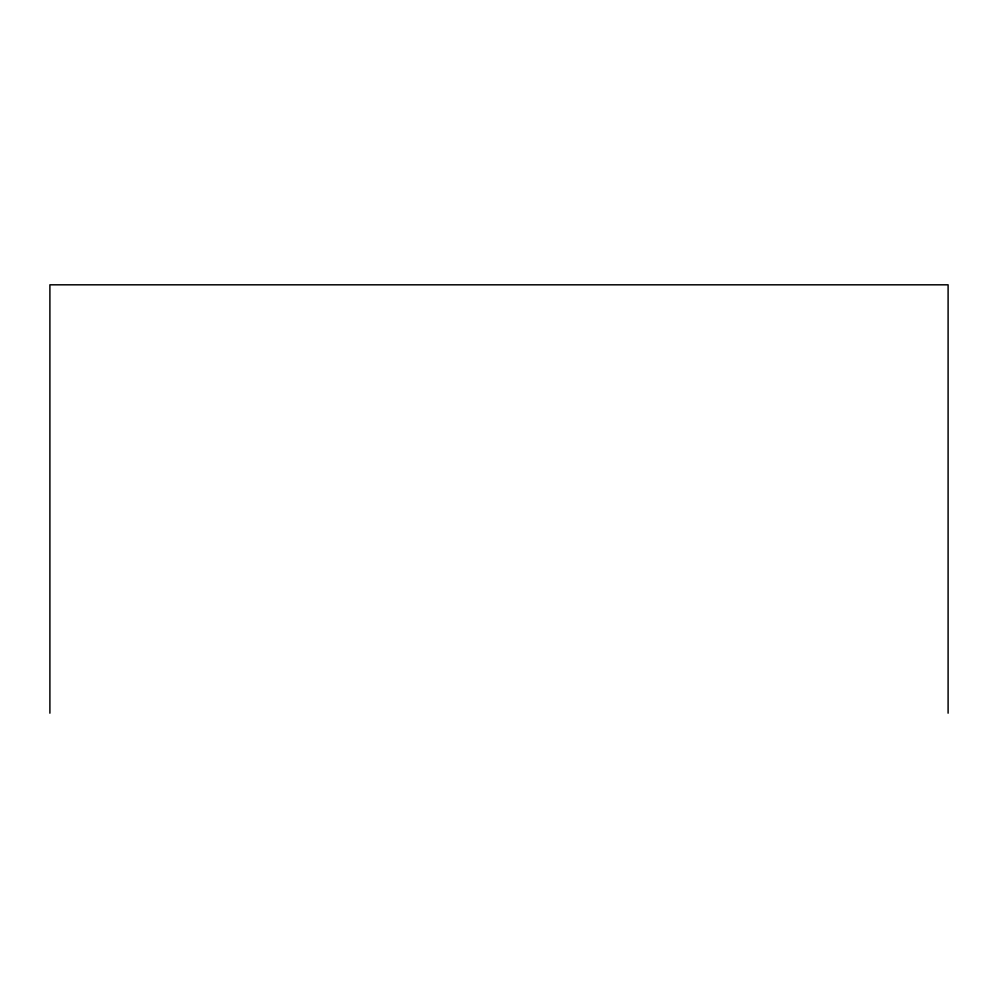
<?xml version="1.0" encoding="UTF-8"?>
<svg xmlns="http://www.w3.org/2000/svg" width="998" height="998" viewBox="0 0 998 998"><rect width="100%" height="100%" fill="white"/><g stroke="black" fill="none" stroke-linecap="round" stroke-linejoin="round"><path stroke-width="1.5" d="M948.1 713.183L948.1 284.817L49.9 284.817L49.9 713.183"/></g></svg>
